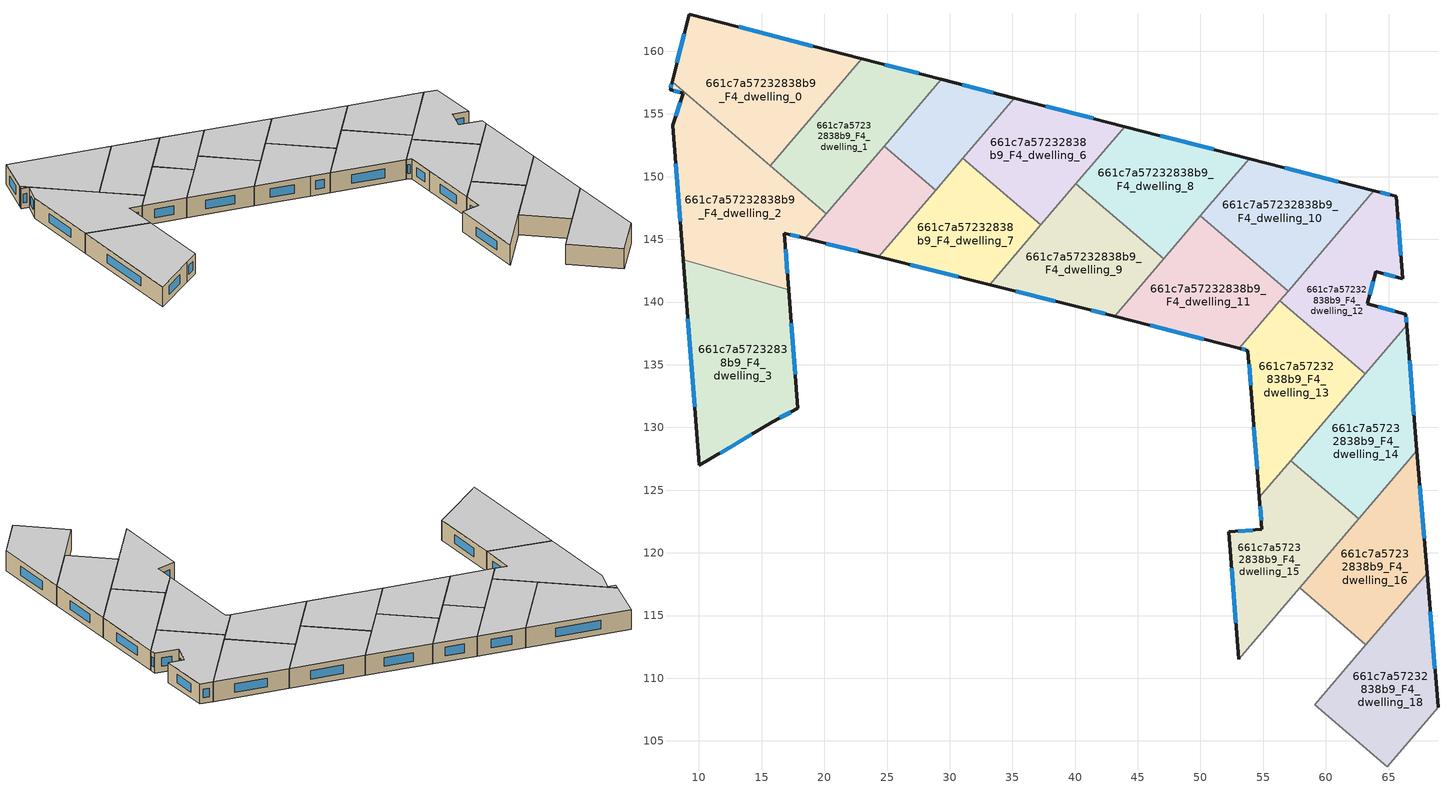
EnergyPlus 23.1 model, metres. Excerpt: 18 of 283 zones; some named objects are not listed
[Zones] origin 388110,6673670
661c7a57232838b9_F4_dwelling_0
 floor to 661c7a57232838b9_F3_dwelling_0 (EU_floor_Construction): 23,159.41 15.7,150.85 7.85,157.55 9.24,162.95 z12
 wall outside (EU_wall_Construction): 23,159.41 9.24,162.95 7.85,157.55 z12:15
 wall to 661c7a57232838b9_F4_dwelling_1 (EU_wall_Construction): 15.7,150.85 23,159.41 z12:15
 wall to 661c7a57232838b9_F4_dwelling_2 (EU_wall_Construction): 7.85,157.55 15.7,150.85 z12:15
 window (EU_Window_Construction): 19.07,160.42 13.18,161.94 / 8.85,161.41 8.25,159.1 z12.86:14.14
 ceiling to 661c7a57232838b9_F5_dwelling_0 (EU_floor_Construction): 15.7,150.85 23,159.41 9.24,162.95 7.85,157.55 z15
661c7a57232838b9_F4_dwelling_1
 floor to 661c7a57232838b9_F3_dwelling_1 (EU_floor_Construction): 29.34,157.77 20.16,147.04 15.7,150.85 23,159.41 z12
 wall outside (EU_wall_Construction): 29.34,157.77 23,159.41 z12:15
 wall to 661c7a57232838b9_F4_dwelling_5 (EU_wall_Construction): 20.16,147.04 24.78,152.44 z12:15
 wall to 661c7a57232838b9_F4_dwelling_2 (EU_wall_Construction): 15.7,150.85 20.16,147.04 z12:15
 wall to 661c7a57232838b9_F4_dwelling_4 (EU_wall_Construction): 24.78,152.44 29.34,157.77 z12:15
 window (EU_Window_Construction): 27.53,158.24 24.81,158.94 z12.86:14.14
 ceiling to 661c7a57232838b9_F5_dwelling_1 (EU_floor_Construction): 20.16,147.04 29.34,157.77 23,159.41 15.7,150.85 z15
661c7a57232838b9_F4_dwelling_10
 floor to 661c7a57232838b9_F3_dwelling_10 (EU_floor_Construction): 63.83,148.88 57,140.88 49.99,146.87 53.89,151.44 z12
 wall outside (EU_wall_Construction): 63.83,148.88 53.89,151.44 z12:15
 wall to 661c7a57232838b9_F4_dwelling_11 (EU_wall_Construction): 49.99,146.87 57,140.88 z12:15
 wall to 661c7a57232838b9_F4_dwelling_12 (EU_wall_Construction): 57,140.88 63.83,148.88 z12:15
 wall to 661c7a57232838b9_F4_dwelling_8 (EU_wall_Construction): 53.89,151.44 49.99,146.87 z12:15
 window (EU_Window_Construction): 60.99,149.61 56.73,150.71 z12.86:14.14
 ceiling to 661c7a57232838b9_F5_dwelling_10 (EU_floor_Construction): 57,140.88 63.83,148.88 53.89,151.44 49.99,146.87 z15
661c7a57232838b9_F4_dwelling_11
 floor to 661c7a57232838b9_F3_dwelling_11 (EU_floor_Construction): 57,140.88 53.09,136.31 43.15,138.87 49.99,146.87 z12
 wall outside (EU_wall_Construction): 43.15,138.87 53.09,136.31 z12:15
 wall to 661c7a57232838b9_F4_dwelling_13 (EU_wall_Construction): 53.09,136.31 56.32,140.09 z12:15
 wall to 661c7a57232838b9_F4_dwelling_9 (EU_wall_Construction): 47.05,143.44 43.15,138.87 z12:15
 wall to 661c7a57232838b9_F4_dwelling_12 (EU_wall_Construction): 56.32,140.09 57,140.88 z12:15
 wall to 661c7a57232838b9_F4_dwelling_8 (EU_wall_Construction): 49.99,146.87 47.05,143.44 z12:15
 window (EU_Window_Construction): 45.99,138.14 50.25,137.04 z12.86:14.14
 ceiling to 661c7a57232838b9_F5_dwelling_11 (EU_floor_Construction): 53.09,136.31 57,140.88 49.99,146.87 43.15,138.87 z15
661c7a57232838b9_F4_dwelling_12
 floor to 661c7a57232838b9_F3_dwelling_12 (EU_floor_Construction): 65.6,148.42 66.14,141.86 64.01,142.43 63.98,142.44 63.97,142.39 63.3,139.88 66.37,139.01 66.44,138.16 63.12,134.28 56.32,140.09 63.83,148.88 z12
 wall outside (EU_wall_Construction): 66.44,138.16 66.37,139.01 63.3,139.88 63.97,142.39 63.98,142.44 64.01,142.43 66.14,141.86 65.6,148.42 63.83,148.88 z12:15
 wall to 661c7a57232838b9_F4_dwelling_13 (EU_wall_Construction): 56.32,140.09 63.12,134.28 z12:15
 wall to 661c7a57232838b9_F4_dwelling_14 (EU_wall_Construction): 63.12,134.28 66.44,138.16 z12:15
 window (EU_Window_Construction): 65.09,148.55 64.34,148.75 / 65.98,143.74 65.75,146.55 / 64.62,142.27 65.53,142.02 / 63.49,140.6 63.78,141.67 / 65.49,139.26 64.18,139.63 / 66.42,138.41 66.39,138.77 z12.86:14.14
 ceiling to 661c7a57232838b9_F5_dwelling_12 (EU_floor_Construction): 63.12,134.28 66.44,138.16 66.37,139.01 63.3,139.88 63.97,142.39 63.98,142.44 64.01,142.43 66.14,141.86 65.6,148.42 63.83,148.88 56.32,140.09 z15
661c7a57232838b9_F4_dwelling_13
 floor to 661c7a57232838b9_F3_dwelling_13 (EU_floor_Construction): 63.12,134.28 54.7,124.43 54.09,132.26 53.79,136.13 53.09,136.31 56.32,140.09 z12
 wall outside (EU_wall_Construction): 53.09,136.31 53.79,136.13 54.09,132.26 54.7,124.43 z12:15
 wall to 661c7a57232838b9_F4_dwelling_15 (EU_wall_Construction): 54.7,124.43 57.2,127.34 z12:15
 wall to 661c7a57232838b9_F4_dwelling_14 (EU_wall_Construction): 57.2,127.34 63.12,134.28 z12:15
 window (EU_Window_Construction): 53.87,135.02 54,133.36 / 53.29,136.26 53.59,136.18 / 54.26,130.02 54.53,126.66 z12.86:14.14
 ceiling to 661c7a57232838b9_F5_dwelling_13 (EU_floor_Construction): 54.7,124.43 63.12,134.28 56.32,140.09 53.09,136.31 53.79,136.13 54.09,132.26 z15
661c7a57232838b9_F4_dwelling_14
 floor to 661c7a57232838b9_F3_dwelling_14 (EU_floor_Construction): 66.44,138.16 67.26,128.15 62.61,122.71 57.2,127.34 z12
 wall outside (EU_wall_Construction): 67.26,128.15 66.44,138.16 z12:15
 wall to 661c7a57232838b9_F4_dwelling_15 (EU_wall_Construction): 57.2,127.34 62.61,122.71 z12:15
 wall to 661c7a57232838b9_F4_dwelling_16 (EU_wall_Construction): 62.61,122.71 67.26,128.15 z12:15
 window (EU_Window_Construction): 67.03,131.01 66.67,135.3 z12.86:14.14
 ceiling to 661c7a57232838b9_F5_dwelling_14 (EU_floor_Construction): 62.61,122.71 67.26,128.15 66.44,138.16 57.2,127.34 z15
661c7a57232838b9_F4_dwelling_15
 floor to 661c7a57232838b9_F3_dwelling_15 (EU_floor_Construction): 62.61,122.71 53.06,111.53 52.26,121.67 54.9,121.88 54.7,124.43 57.2,127.34 z12
 wall outside (EU_wall_Construction): 54.7,124.43 54.9,121.88 52.26,121.67 53.06,111.53 z12:15
 wall to 661c7a57232838b9_F4_dwelling_17 (EU_wall_Construction): 53.06,111.53 57.9,117.2 z12:15
 wall to 661c7a57232838b9_F4_dwelling_16 (EU_wall_Construction): 57.9,117.2 62.61,122.71 z12:15
 window (EU_Window_Construction): 54.15,121.82 53.02,121.73 / 54.76,123.7 54.85,122.61 / 52.49,118.77 52.83,114.42 z12.86:14.14
 ceiling to 661c7a57232838b9_F5_dwelling_15 (EU_floor_Construction): 53.06,111.53 62.61,122.71 57.2,127.34 54.7,124.43 54.9,121.88 52.26,121.67 z15
661c7a57232838b9_F4_dwelling_16
 floor to 661c7a57232838b9_F3_dwelling_16 (EU_floor_Construction): 67.26,128.15 68.06,118.37 63.2,112.68 57.9,117.2 z12
 wall outside (EU_wall_Construction): 68.06,118.37 67.26,128.15 z12:15
 wall to 661c7a57232838b9_F4_dwelling_18 (EU_wall_Construction): 63.2,112.68 68.06,118.37 z12:15
 wall to 661c7a57232838b9_F4_dwelling_17 (EU_wall_Construction): 57.9,117.2 63.2,112.68 z12:15
 window (EU_Window_Construction): 67.83,121.17 67.49,125.36 z12.86:14.14
 ceiling to 661c7a57232838b9_F5_dwelling_16 (EU_floor_Construction): 63.2,112.68 68.06,118.37 67.26,128.15 57.9,117.2 z15
661c7a57232838b9_F4_dwelling_18
 floor to 661c7a57232838b9_F3_dwelling_18 (EU_floor_Construction): 68.06,118.37 68.94,107.68 64.89,102.94 59.1,107.88 z12
 wall outside (EU_wall_Construction): 68.94,107.68 68.06,118.37 z12:15
 wall to 661c7a57232838b9_F4_dwelling_19 (EU_wall_Construction): 59.1,107.88 64.89,102.94 z12:15
 wall to 661c7a57232838b9_F4_dwelling_20 (EU_wall_Construction): 64.89,102.94 68.94,107.68 z12:15
 wall to 661c7a57232838b9_F4_dwelling_17 (EU_wall_Construction): 63.2,112.68 59.1,107.89 z12:15
 window (EU_Window_Construction): 68.69,110.74 68.31,115.32 z12.86:14.14
 ceiling to 661c7a57232838b9_F5_dwelling_18 (EU_floor_Construction): 64.89,102.94 68.94,107.68 68.06,118.37 59.1,107.88 z15
661c7a57232838b9_F4_dwelling_2
 floor to 661c7a57232838b9_F3_dwelling_2 (EU_floor_Construction): 20.16,147.04 18.49,145.08 16.8,145.5 17.16,141 8.75,143.36 7.91,154.09 8.76,156.66 7.69,156.93 7.85,157.55 z12
 wall outside (EU_wall_Construction): 7.85,157.55 7.69,156.93 8.76,156.66 7.91,154.09 8.75,143.36 / 17.16,141 16.8,145.5 18.49,145.08 z12:15
 wall to 661c7a57232838b9_F4_dwelling_3 (EU_wall_Construction): 8.75,143.36 17.16,141 z12:15
 wall to 661c7a57232838b9_F4_dwelling_5 (EU_wall_Construction): 18.49,145.08 20.16,147.03 z12:15
 window (EU_Window_Construction): 8.52,155.92 8.15,154.82 / 8,156.85 8.45,156.74 / 7.81,157.38 7.74,157.11 / 17.29,145.38 18.01,145.2 / 17.06,142.29 16.91,144.22 / 8.15,151.02 8.51,146.43 z12.86:14.14
 ceiling to 661c7a57232838b9_F5_dwelling_2 (EU_floor_Construction): 17.16,141 16.8,145.5 18.49,145.08 20.16,147.04 7.85,157.55 7.69,156.93 8.76,156.66 7.91,154.09 8.75,143.36 z15
661c7a57232838b9_F4_dwelling_3
 floor to 661c7a57232838b9_F3_dwelling_3 (EU_floor_Construction): 17.16,141 17.89,131.55 15.88,130.43 10.03,126.97 8.75,143.36 z12
 wall outside (EU_wall_Construction): 8.75,143.36 10.03,126.97 15.88,130.43 17.89,131.55 17.16,141 z12:15
 window (EU_Window_Construction): 16.45,130.75 17.32,131.23 / 11.7,127.96 14.2,129.44 / 9.12,138.68 9.66,131.65 / 17.68,134.25 17.37,138.3 z12.86:14.14
 ceiling to 661c7a57232838b9_F5_dwelling_3 (EU_floor_Construction): 15.88,130.43 17.89,131.55 17.16,141 8.75,143.36 10.03,126.97 z15
661c7a57232838b9_F4_dwelling_4
 floor to 661c7a57232838b9_F3_dwelling_4 (EU_floor_Construction): 35.15,156.27 28.88,148.93 24.78,152.44 29.34,157.77 z12
 wall outside (EU_wall_Construction): 35.15,156.27 29.34,157.77 z12:15
 wall to 661c7a57232838b9_F4_dwelling_5 (EU_wall_Construction): 24.78,152.44 28.88,148.93 z12:15
 wall to 661c7a57232838b9_F4_dwelling_6 (EU_wall_Construction): 31.05,151.48 35.15,156.27 z12:15
 wall to 661c7a57232838b9_F4_dwelling_7 (EU_wall_Construction): 28.88,148.93 31.05,151.48 z12:15
 window (EU_Window_Construction): 33.49,156.7 31,157.34 z12.86:14.14
 ceiling to 661c7a57232838b9_F5_dwelling_4 (EU_floor_Construction): 28.88,148.93 35.15,156.27 29.34,157.77 24.78,152.44 z15
661c7a57232838b9_F4_dwelling_5
 floor to 661c7a57232838b9_F3_dwelling_5 (EU_floor_Construction): 28.88,148.93 24.33,143.61 18.49,145.08 24.78,152.44 z12
 wall outside (EU_wall_Construction): 18.49,145.08 24.33,143.61 z12:15
 wall to 661c7a57232838b9_F4_dwelling_7 (EU_wall_Construction): 24.33,143.61 28.88,148.93 z12:15
 window (EU_Window_Construction): 20.16,144.66 22.66,144.03 z12.86:14.14
 ceiling to 661c7a57232838b9_F5_dwelling_5 (EU_floor_Construction): 24.33,143.61 28.88,148.93 24.78,152.44 18.49,145.08 z15
661c7a57232838b9_F4_dwelling_6
 floor to 661c7a57232838b9_F3_dwelling_6 (EU_floor_Construction): 43.97,154 37.27,146.16 31.05,151.48 35.15,156.27 z12
 wall outside (EU_wall_Construction): 43.97,154 35.15,156.27 z12:15
 wall to 661c7a57232838b9_F4_dwelling_7 (EU_wall_Construction): 31.05,151.48 37.27,146.16 z12:15
 wall to 661c7a57232838b9_F4_dwelling_8 (EU_wall_Construction): 40.05,149.42 43.97,154 z12:15
 wall to 661c7a57232838b9_F4_dwelling_9 (EU_wall_Construction): 37.27,146.16 40.05,149.42 z12:15
 window (EU_Window_Construction): 41.45,154.65 37.67,155.62 z12.86:14.14
 ceiling to 661c7a57232838b9_F5_dwelling_6 (EU_floor_Construction): 37.27,146.16 43.97,154 35.15,156.27 31.05,151.48 z15
661c7a57232838b9_F4_dwelling_7
 floor to 661c7a57232838b9_F3_dwelling_7 (EU_floor_Construction): 37.27,146.16 33.19,141.39 24.33,143.61 31.05,151.48 z12
 wall outside (EU_wall_Construction): 24.33,143.61 33.19,141.39 z12:15
 wall to 661c7a57232838b9_F4_dwelling_9 (EU_wall_Construction): 33.19,141.39 37.27,146.16 z12:15
 window (EU_Window_Construction): 26.86,142.98 30.66,142.02 z12.86:14.14
 ceiling to 661c7a57232838b9_F5_dwelling_7 (EU_floor_Construction): 33.19,141.39 37.27,146.16 31.05,151.48 24.33,143.61 z15
661c7a57232838b9_F4_dwelling_8
 floor to 661c7a57232838b9_F3_dwelling_8 (EU_floor_Construction): 53.89,151.44 47.05,143.44 40.05,149.42 43.97,154 z12
 wall outside (EU_wall_Construction): 53.89,151.44 43.97,154 z12:15
 wall to 661c7a57232838b9_F4_dwelling_9 (EU_wall_Construction): 40.05,149.42 47.05,143.44 z12:15
 window (EU_Window_Construction): 51.06,152.17 46.8,153.27 z12.86:14.14
 ceiling to 661c7a57232838b9_F5_dwelling_8 (EU_floor_Construction): 47.05,143.44 53.89,151.44 43.97,154 40.05,149.42 z15
661c7a57232838b9_F4_dwelling_9
 floor to 661c7a57232838b9_F3_dwelling_9 (EU_floor_Construction): 47.05,143.44 43.15,138.87 40.51,139.55 33.19,141.39 40.05,149.42 z12
 wall outside (EU_wall_Construction): 33.19,141.39 40.51,139.55 43.15,138.87 z12:15
 window (EU_Window_Construction): 41.27,139.35 42.4,139.06 / 35.28,140.86 38.42,140.07 z12.86:14.14
 ceiling to 661c7a57232838b9_F5_dwelling_9 (EU_floor_Construction): 43.15,138.87 47.05,143.44 40.05,149.42 33.19,141.39 40.51,139.55 z15
[Building]
EU S2 Campaign: North Axis=0; Terrain=City; Solar Distribution=FullExterior
[Site:Location]
Helsinki-Vantaa.AP: Latitude=60.317; Longitude=24.963; Time Zone=2; Elevation=54.6
[SizingPeriod:WeatherFileDays]
AnnualSizingPeriod: Begin Month=1; Begin Day of Month=1; End Month=12; End Day of Month=31; Day of Week for Start Day=Monday; Use Weather File Daylight Saving Period=No; Use Weather File Rain and Snow Indicators=No
[MATERIAL]
EU_InternalMass_Material: Roughness=MediumRough; Thickness=0.1; Conductivity=1; Density=1800; Specific Heat=900; Thermal Absorptance=0.9; Solar Absorptance=0.7; Visible Absorptance=0.7
[MATERIAL:NOMASS] Roughness=MediumRough; Thermal Absorptance=0.9; Solar Absorptance=0.7; Visible Absorptance=0.7
Name | Thermal Resistance
EU_wall_NoMass | 5.91765
EU_floor_NoMass | 6.2875
[WINDOWMATERIAL:SIMPLEGLAZINGSYSTEM]
EU_Window_SimpleGlazing: UFactor=0.994035; Solar Heat Gain Coefficient=0.7; Visible Transmittance=0.7
[CONSTRUCTION]
EU_wall_Construction: EU_wall_NoMass
EU_floor_Construction: EU_floor_NoMass
EU_Window_Construction: EU_Window_SimpleGlazing
EU_InternalMass_Construction: EU_InternalMass_Material
[ZONE] Type=1; Multiplier=1; Ceiling Height=autocalculate; Floor Area=autocalculate; Part of Total Floor Area=Yes
Name | Volume
661c7a57232838b9_F4_dwelling_0 | 292.928
661c7a57232838b9_F4_dwelling_1 | 223.657
661c7a57232838b9_F4_dwelling_10; 661c7a57232838b9_F4_dwelling_11 | 228.649
661c7a57232838b9_F4_dwelling_12 | 228.669
661c7a57232838b9_F4_dwelling_13 | 228.664
661c7a57232838b9_F4_dwelling_14 | 228.665
661c7a57232838b9_F4_dwelling_15 | 228.65
661c7a57232838b9_F4_dwelling_16 | 228.681
661c7a57232838b9_F4_dwelling_18 | 228.672
661c7a57232838b9_F4_dwelling_2 | 317.031
661c7a57232838b9_F4_dwelling_3 | 318.006
661c7a57232838b9_F4_dwelling_4 | 134.826
661c7a57232838b9_F4_dwelling_5 | 134.834
661c7a57232838b9_F4_dwelling_6 | 203.971
661c7a57232838b9_F4_dwelling_7 | 203.984
661c7a57232838b9_F4_dwelling_8 | 228.654
661c7a57232838b9_F4_dwelling_9 | 228.656
[INTERNALMASS] Construction=EU_InternalMass_Construction
Name | Zone or ZoneList | Surface Area
661c7a57232838b9_F4_dwelling_0_EU_InternalMass | 661c7a57232838b9_F4_dwelling_0 | 97.6416
661c7a57232838b9_F4_dwelling_1_EU_InternalMass | 661c7a57232838b9_F4_dwelling_1 | 74.5567
661c7a57232838b9_F4_dwelling_2_EU_InternalMass | 661c7a57232838b9_F4_dwelling_2 | 105.686
661c7a57232838b9_F4_dwelling_3_EU_InternalMass | 661c7a57232838b9_F4_dwelling_3 | 105.991
661c7a57232838b9_F4_dwelling_4_EU_InternalMass | 661c7a57232838b9_F4_dwelling_4 | 44.9412
661c7a57232838b9_F4_dwelling_5_EU_InternalMass | 661c7a57232838b9_F4_dwelling_5 | 44.9442
661c7a57232838b9_F4_dwelling_6_EU_InternalMass | 661c7a57232838b9_F4_dwelling_6 | 67.9872
661c7a57232838b9_F4_dwelling_7_EU_InternalMass | 661c7a57232838b9_F4_dwelling_7 | 67.9932
661c7a57232838b9_F4_dwelling_8_EU_InternalMass | 661c7a57232838b9_F4_dwelling_8 | 76.2191
661c7a57232838b9_F4_dwelling_9_EU_InternalMass | 661c7a57232838b9_F4_dwelling_9 | 76.222
661c7a57232838b9_F4_dwelling_10_EU_InternalMass | 661c7a57232838b9_F4_dwelling_10 | 76.2171
661c7a57232838b9_F4_dwelling_11_EU_InternalMass | 661c7a57232838b9_F4_dwelling_11 | 76.2164
661c7a57232838b9_F4_dwelling_12_EU_InternalMass | 661c7a57232838b9_F4_dwelling_12 | 76.2225
661c7a57232838b9_F4_dwelling_13_EU_InternalMass | 661c7a57232838b9_F4_dwelling_13 | 76.2212
661c7a57232838b9_F4_dwelling_14_EU_InternalMass | 661c7a57232838b9_F4_dwelling_14 | 76.2195
661c7a57232838b9_F4_dwelling_15_EU_InternalMass | 661c7a57232838b9_F4_dwelling_15 | 76.2178
661c7a57232838b9_F4_dwelling_16_EU_InternalMass | 661c7a57232838b9_F4_dwelling_16 | 76.2284
661c7a57232838b9_F4_dwelling_18_EU_InternalMass | 661c7a57232838b9_F4_dwelling_18 | 76.223
[OTHEREQUIPMENT] Fuel Type=Electricity; Design Level Calculation Method=Watts/Area; Power per Zone Floor Area=1; Fraction Latent=0; Fraction Radiant=0; Fraction Lost=0; Carbon Dioxide Generation Rate=0; EndUse Subcategory=EU_Step8_InternalGains
Name | Zone or ZoneList or Space or SpaceList | Schedule
EU_Step8_InternalGain_661c7a57232838b9_F4_dwelling_0_f000 | 661c7a57232838b9_F4_dwelling_0 | EU_Step8_GainSchedule_661c7a57232838b9_F4_dwelling_0_f000
EU_Step8_InternalGain_661c7a57232838b9_F4_dwelling_1_f000 | 661c7a57232838b9_F4_dwelling_1 | EU_Step8_GainSchedule_661c7a57232838b9_F4_dwelling_1_f000
EU_Step8_InternalGain_661c7a57232838b9_F4_dwelling_2_f000 | 661c7a57232838b9_F4_dwelling_2 | EU_Step8_GainSchedule_661c7a57232838b9_F4_dwelling_2_f000
EU_Step8_InternalGain_661c7a57232838b9_F4_dwelling_3_f000 | 661c7a57232838b9_F4_dwelling_3 | EU_Step8_GainSchedule_661c7a57232838b9_F4_dwelling_3_f000
EU_Step8_InternalGain_661c7a57232838b9_F4_dwelling_4_f000 | 661c7a57232838b9_F4_dwelling_4 | EU_Step8_GainSchedule_661c7a57232838b9_F4_dwelling_4_f000
EU_Step8_InternalGain_661c7a57232838b9_F4_dwelling_5_f000 | 661c7a57232838b9_F4_dwelling_5 | EU_Step8_GainSchedule_661c7a57232838b9_F4_dwelling_5_f000
EU_Step8_InternalGain_661c7a57232838b9_F4_dwelling_6_f000 | 661c7a57232838b9_F4_dwelling_6 | EU_Step8_GainSchedule_661c7a57232838b9_F4_dwelling_6_f000
EU_Step8_InternalGain_661c7a57232838b9_F4_dwelling_7_f000 | 661c7a57232838b9_F4_dwelling_7 | EU_Step8_GainSchedule_661c7a57232838b9_F4_dwelling_7_f000
EU_Step8_InternalGain_661c7a57232838b9_F4_dwelling_8_f000 | 661c7a57232838b9_F4_dwelling_8 | EU_Step8_GainSchedule_661c7a57232838b9_F4_dwelling_8_f000
EU_Step8_InternalGain_661c7a57232838b9_F4_dwelling_9_f000 | 661c7a57232838b9_F4_dwelling_9 | EU_Step8_GainSchedule_661c7a57232838b9_F4_dwelling_9_f000
EU_Step8_InternalGain_661c7a57232838b9_F4_dwelling_10_f000 | 661c7a57232838b9_F4_dwelling_10 | EU_Step8_GainSchedule_661c7a57232838b9_F4_dwelling_10_f000
EU_Step8_InternalGain_661c7a57232838b9_F4_dwelling_11_f000 | 661c7a57232838b9_F4_dwelling_11 | EU_Step8_GainSchedule_661c7a57232838b9_F4_dwelling_11_f000
EU_Step8_InternalGain_661c7a57232838b9_F4_dwelling_12_f000 | 661c7a57232838b9_F4_dwelling_12 | EU_Step8_GainSchedule_661c7a57232838b9_F4_dwelling_12_f000
EU_Step8_InternalGain_661c7a57232838b9_F4_dwelling_13_f000 | 661c7a57232838b9_F4_dwelling_13 | EU_Step8_GainSchedule_661c7a57232838b9_F4_dwelling_13_f000
EU_Step8_InternalGain_661c7a57232838b9_F4_dwelling_14_f000 | 661c7a57232838b9_F4_dwelling_14 | EU_Step8_GainSchedule_661c7a57232838b9_F4_dwelling_14_f000
EU_Step8_InternalGain_661c7a57232838b9_F4_dwelling_15_f000 | 661c7a57232838b9_F4_dwelling_15 | EU_Step8_GainSchedule_661c7a57232838b9_F4_dwelling_15_f000
EU_Step8_InternalGain_661c7a57232838b9_F4_dwelling_16_f000 | 661c7a57232838b9_F4_dwelling_16 | EU_Step8_GainSchedule_661c7a57232838b9_F4_dwelling_16_f000
EU_Step8_InternalGain_661c7a57232838b9_F4_dwelling_18_f000 | 661c7a57232838b9_F4_dwelling_18 | EU_Step8_GainSchedule_661c7a57232838b9_F4_dwelling_18_f000
[ZONEVENTILATION:DESIGNFLOWRATE] Schedule=EU_AlwaysOn; Design Flow Rate Calculation Method=AirChanges/Hour; Air Changes per Hour=0.596421; Ventilation Type=Natural; Fan Pressure Rise=0; Fan Total Efficiency=1; Constant Term Coefficient=1; Temperature Term Coefficient=0; Velocity Term Coefficient=0; Velocity Squared Term Coefficient=0; Minimum Indoor Temperature=-100; Maximum Indoor Temperature=100; Delta Temperature=-100; Minimum Outdoor Temperature=-100; Maximum Outdoor Temperature=100; Maximum Wind Speed=40
Name | Zone or ZoneList or Space or SpaceList
EU_ConstantAir_661c7a57232838b9_F4_dwelling_0 | 661c7a57232838b9_F4_dwelling_0
EU_ConstantAir_661c7a57232838b9_F4_dwelling_1 | 661c7a57232838b9_F4_dwelling_1
EU_ConstantAir_661c7a57232838b9_F4_dwelling_2 | 661c7a57232838b9_F4_dwelling_2
EU_ConstantAir_661c7a57232838b9_F4_dwelling_3 | 661c7a57232838b9_F4_dwelling_3
EU_ConstantAir_661c7a57232838b9_F4_dwelling_4 | 661c7a57232838b9_F4_dwelling_4
EU_ConstantAir_661c7a57232838b9_F4_dwelling_5 | 661c7a57232838b9_F4_dwelling_5
EU_ConstantAir_661c7a57232838b9_F4_dwelling_6 | 661c7a57232838b9_F4_dwelling_6
EU_ConstantAir_661c7a57232838b9_F4_dwelling_7 | 661c7a57232838b9_F4_dwelling_7
EU_ConstantAir_661c7a57232838b9_F4_dwelling_8 | 661c7a57232838b9_F4_dwelling_8
EU_ConstantAir_661c7a57232838b9_F4_dwelling_9 | 661c7a57232838b9_F4_dwelling_9
EU_ConstantAir_661c7a57232838b9_F4_dwelling_10 | 661c7a57232838b9_F4_dwelling_10
EU_ConstantAir_661c7a57232838b9_F4_dwelling_11 | 661c7a57232838b9_F4_dwelling_11
EU_ConstantAir_661c7a57232838b9_F4_dwelling_12 | 661c7a57232838b9_F4_dwelling_12
EU_ConstantAir_661c7a57232838b9_F4_dwelling_13 | 661c7a57232838b9_F4_dwelling_13
EU_ConstantAir_661c7a57232838b9_F4_dwelling_14 | 661c7a57232838b9_F4_dwelling_14
EU_ConstantAir_661c7a57232838b9_F4_dwelling_15 | 661c7a57232838b9_F4_dwelling_15
EU_ConstantAir_661c7a57232838b9_F4_dwelling_16 | 661c7a57232838b9_F4_dwelling_16
EU_ConstantAir_661c7a57232838b9_F4_dwelling_18 | 661c7a57232838b9_F4_dwelling_18
[HVACTEMPLATE:ZONE:IDEALLOADSAIRSYSTEM] System Availability Schedule=EU_AlwaysOn; Maximum Heating Supply Air Temperature=50; Minimum Cooling Supply Air Temperature=13; Maximum Heating Supply Air Humidity Ratio=0.0156; Minimum Cooling Supply Air Humidity Ratio=0.0077; Heating Limit=NoLimit; Cooling Limit=NoLimit; Heating Availability Schedule=EU_AlwaysOn; Cooling Availability Schedule=EU_CoolingOff; Dehumidification Control Type=ConstantSensibleHeatRatio; Cooling Sensible Heat Ratio=0.7; Dehumidification Setpoint=60; Humidification Control Type=None; Humidification Setpoint=30; Outdoor Air Method=None; Outdoor Air Flow Rate per Person=0.00944; Outdoor Air Flow Rate per Zone Floor Area=0; Outdoor Air Flow Rate per Zone=0; Demand Controlled Ventilation Type=None; Outdoor Air Economizer Type=NoEconomizer; Heat Recovery Type=None; Sensible Heat Recovery Effectiveness=0.7; Latent Heat Recovery Effectiveness=0.65
Name | Template Thermostat
661c7a57232838b9_F4_dwelling_0 | EU_HeatOnly_661c7a57232838b9_F4_dwelling_0
661c7a57232838b9_F4_dwelling_1 | EU_HeatOnly_661c7a57232838b9_F4_dwelling_1
661c7a57232838b9_F4_dwelling_2 | EU_HeatOnly_661c7a57232838b9_F4_dwelling_2
661c7a57232838b9_F4_dwelling_3 | EU_HeatOnly_661c7a57232838b9_F4_dwelling_3
661c7a57232838b9_F4_dwelling_4 | EU_HeatOnly_661c7a57232838b9_F4_dwelling_4
661c7a57232838b9_F4_dwelling_5 | EU_HeatOnly_661c7a57232838b9_F4_dwelling_5
661c7a57232838b9_F4_dwelling_6 | EU_HeatOnly_661c7a57232838b9_F4_dwelling_6
661c7a57232838b9_F4_dwelling_7 | EU_HeatOnly_661c7a57232838b9_F4_dwelling_7
661c7a57232838b9_F4_dwelling_8 | EU_HeatOnly_661c7a57232838b9_F4_dwelling_8
661c7a57232838b9_F4_dwelling_9 | EU_HeatOnly_661c7a57232838b9_F4_dwelling_9
661c7a57232838b9_F4_dwelling_10 | EU_HeatOnly_661c7a57232838b9_F4_dwelling_10
661c7a57232838b9_F4_dwelling_11 | EU_HeatOnly_661c7a57232838b9_F4_dwelling_11
661c7a57232838b9_F4_dwelling_12 | EU_HeatOnly_661c7a57232838b9_F4_dwelling_12
661c7a57232838b9_F4_dwelling_13 | EU_HeatOnly_661c7a57232838b9_F4_dwelling_13
661c7a57232838b9_F4_dwelling_14 | EU_HeatOnly_661c7a57232838b9_F4_dwelling_14
661c7a57232838b9_F4_dwelling_15 | EU_HeatOnly_661c7a57232838b9_F4_dwelling_15
661c7a57232838b9_F4_dwelling_16 | EU_HeatOnly_661c7a57232838b9_F4_dwelling_16
661c7a57232838b9_F4_dwelling_18 | EU_HeatOnly_661c7a57232838b9_F4_dwelling_18
[SIZING:ZONE] Zone Cooling Design Supply Air Temperature Input Method=SupplyAirTemperature; Zone Cooling Design Supply Air Temperature=13; Zone Heating Design Supply Air Temperature Input Method=SupplyAirTemperature; Zone Heating Design Supply Air Temperature=50; Zone Cooling Design Supply Air Humidity Ratio=0.008; Zone Heating Design Supply Air Humidity Ratio=0.008; Cooling Design Air Flow Method=DesignDay; Cooling Design Air Flow Rate=0; Cooling Minimum Air Flow per Zone Floor Area=0.000762; Cooling Minimum Air Flow=0; Cooling Minimum Air Flow Fraction=0.2; Heating Design Air Flow Method=DesignDay; Heating Design Air Flow Rate=0; Heating Maximum Air Flow per Zone Floor Area=0.002032; Heating Maximum Air Flow=0.141576; Heating Maximum Air Flow Fraction=0.3; Account for Dedicated Outdoor Air System=No; Dedicated Outdoor Air System Control Strategy=NeutralSupplyAir; Dedicated Outdoor Air Low Setpoint Temperature for Design=autosize; Dedicated Outdoor Air High Setpoint Temperature for Design=autosize; Zone Load Sizing Method=Sensible Load Only No Latent Load; Zone Latent Cooling Design Supply Air Humidity Ratio Input Method=HumidityRatioDifference; Zone Cooling Design Supply Air Humidity Ratio Difference=0.005; Zone Latent Heating Design Supply Air Humidity Ratio Input Method=HumidityRatioDifference; Zone Humidification Design Supply Air Humidity Ratio Difference=0.005
661c7a57232838b9_F4_dwelling_0; 661c7a57232838b9_F4_dwelling_1; 661c7a57232838b9_F4_dwelling_2; 661c7a57232838b9_F4_dwelling_3; 661c7a57232838b9_F4_dwelling_4; 661c7a57232838b9_F4_dwelling_5; 661c7a57232838b9_F4_dwelling_6; 661c7a57232838b9_F4_dwelling_7; 661c7a57232838b9_F4_dwelling_8; 661c7a57232838b9_F4_dwelling_9; 661c7a57232838b9_F4_dwelling_10; 661c7a57232838b9_F4_dwelling_11; 661c7a57232838b9_F4_dwelling_12; 661c7a57232838b9_F4_dwelling_13; 661c7a57232838b9_F4_dwelling_14; 661c7a57232838b9_F4_dwelling_15; 661c7a57232838b9_F4_dwelling_16; 661c7a57232838b9_F4_dwelling_18
[SCHEDULE:CONSTANT]
Name | Hourly Value
EU_AlwaysOn | 1
EU_CoolingOff | 0
[SCHEDULE:FILE] Column Number=1; Rows to Skip at Top=0; Number of Hours of Data=8760; Column Separator=Comma; Interpolate to Timestep=No; Minutes per Item=60; Adjust Schedule for Daylight Savings=Yes
Name | File
EU_Step8_GainSchedule_661c7a57232838b9_F4_dwelling_0_f000 | ../../schedules/661c7a57232838b9/661c7a57232838b9_F4_dwelling_0_f000_gain.csv
EU_Step8_GainSchedule_661c7a57232838b9_F4_dwelling_1_f000 | ../../schedules/661c7a57232838b9/661c7a57232838b9_F4_dwelling_1_f000_gain.csv
EU_Step8_GainSchedule_661c7a57232838b9_F4_dwelling_2_f000 | ../../schedules/661c7a57232838b9/661c7a57232838b9_F4_dwelling_2_f000_gain.csv
EU_Step8_GainSchedule_661c7a57232838b9_F4_dwelling_3_f000 | ../../schedules/661c7a57232838b9/661c7a57232838b9_F4_dwelling_3_f000_gain.csv
EU_Step8_GainSchedule_661c7a57232838b9_F4_dwelling_4_f000 | ../../schedules/661c7a57232838b9/661c7a57232838b9_F4_dwelling_4_f000_gain.csv
EU_Step8_GainSchedule_661c7a57232838b9_F4_dwelling_5_f000 | ../../schedules/661c7a57232838b9/661c7a57232838b9_F4_dwelling_5_f000_gain.csv
EU_Step8_GainSchedule_661c7a57232838b9_F4_dwelling_6_f000 | ../../schedules/661c7a57232838b9/661c7a57232838b9_F4_dwelling_6_f000_gain.csv
EU_Step8_GainSchedule_661c7a57232838b9_F4_dwelling_7_f000 | ../../schedules/661c7a57232838b9/661c7a57232838b9_F4_dwelling_7_f000_gain.csv
EU_Step8_GainSchedule_661c7a57232838b9_F4_dwelling_8_f000 | ../../schedules/661c7a57232838b9/661c7a57232838b9_F4_dwelling_8_f000_gain.csv
EU_Step8_GainSchedule_661c7a57232838b9_F4_dwelling_9_f000 | ../../schedules/661c7a57232838b9/661c7a57232838b9_F4_dwelling_9_f000_gain.csv
EU_Step8_GainSchedule_661c7a57232838b9_F4_dwelling_10_f000 | ../../schedules/661c7a57232838b9/661c7a57232838b9_F4_dwelling_10_f000_gain.csv
EU_Step8_GainSchedule_661c7a57232838b9_F4_dwelling_11_f000 | ../../schedules/661c7a57232838b9/661c7a57232838b9_F4_dwelling_11_f000_gain.csv
EU_Step8_GainSchedule_661c7a57232838b9_F4_dwelling_12_f000 | ../../schedules/661c7a57232838b9/661c7a57232838b9_F4_dwelling_12_f000_gain.csv
EU_Step8_GainSchedule_661c7a57232838b9_F4_dwelling_13_f000 | ../../schedules/661c7a57232838b9/661c7a57232838b9_F4_dwelling_13_f000_gain.csv
EU_Step8_GainSchedule_661c7a57232838b9_F4_dwelling_14_f000 | ../../schedules/661c7a57232838b9/661c7a57232838b9_F4_dwelling_14_f000_gain.csv
EU_Step8_GainSchedule_661c7a57232838b9_F4_dwelling_15_f000 | ../../schedules/661c7a57232838b9/661c7a57232838b9_F4_dwelling_15_f000_gain.csv
EU_Step8_GainSchedule_661c7a57232838b9_F4_dwelling_16_f000 | ../../schedules/661c7a57232838b9/661c7a57232838b9_F4_dwelling_16_f000_gain.csv
EU_Step8_GainSchedule_661c7a57232838b9_F4_dwelling_18_f000 | ../../schedules/661c7a57232838b9/661c7a57232838b9_F4_dwelling_18_f000_gain.csv
